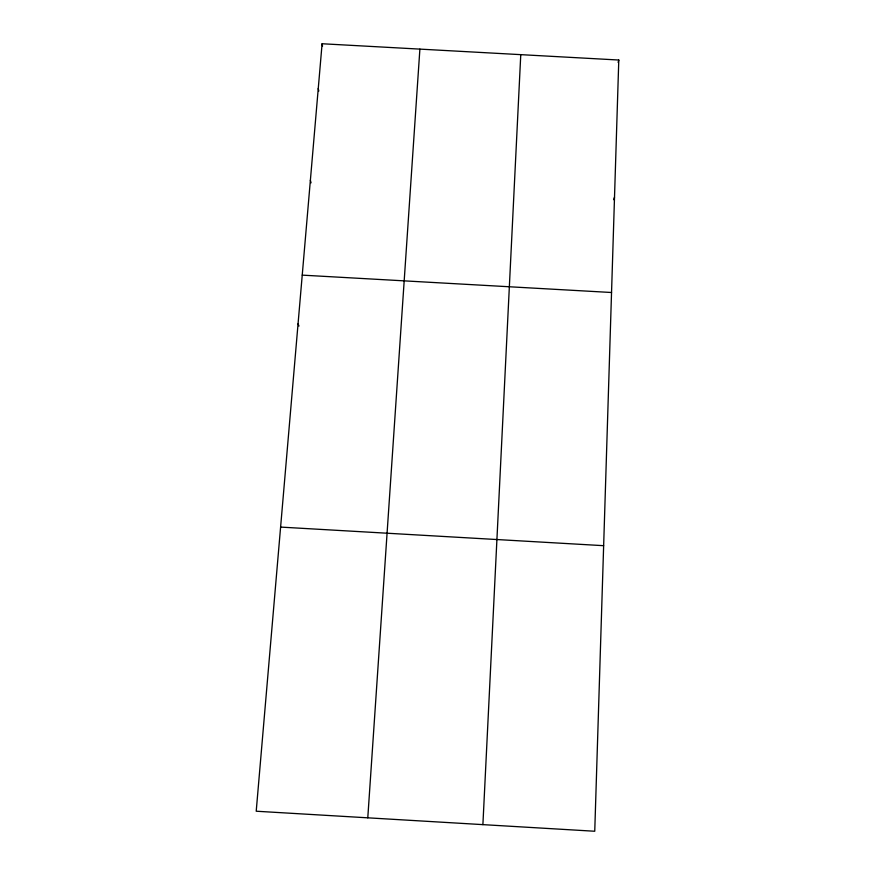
<?xml version="1.0" encoding="UTF-8"?>
<svg xmlns="http://www.w3.org/2000/svg" width="875" height="875" viewBox="0 0 875 875"><rect width="100%" height="100%" fill="white"/><g stroke="black" fill="none" stroke-linecap="round" stroke-linejoin="round"><path stroke-width="1.31" d="M618.789 60.025L594.748 831.25L256.211 811.223L322.098 43.75L618.789 60.025L618.122 62.377M482.891 824.633L520.767 54.644M367.784 817.83L419.891 49.109M613.627 199.675L614.513 197.17M302.236 275.133L611.538 292.502M280.602 527.089L603.641 545.683M298.058 323.794L298.977 326.069M310.373 180.261L311.062 182.842M318.248 88.506L318.795 91.088M322.098 43.75L322.547 46.156"/></g></svg>
